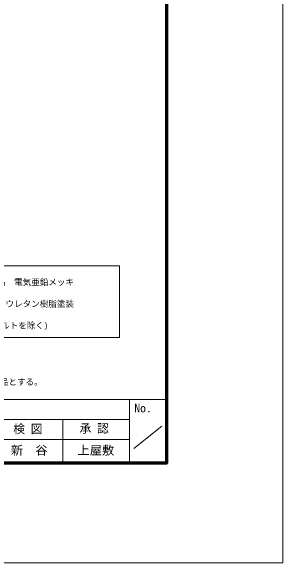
# Model space of a CAD drawing. Units: millimetres at full size, sheet at 1:40, with parts at other scales. Extents: x -800 to 17600, y -600 to 12480.
# Drawn here: x 14334 to 17600, y -600 to 6031 of the extents above; entities that cross this region are included whole.
import ezdxf
from ezdxf.enums import TextEntityAlignment as Align

# ---------------------------------------------------------------- set-up
doc = ezdxf.new("R2010")
doc.units = ezdxf.units.MM
doc.header["$LTSCALE"] = 40
doc.layers.add('D-BGD-TXT', color=7, linetype='Continuous')
doc.layers.add('D-DOC', color=7, linetype='Continuous')
for name, color, linetype, lineweight in [('D-STR-TXT', 7, 'Continuous', 13), ('D-TTL', 7, 'Continuous', 70), ('D-TTL-FRAM', 7, 'Continuous', 13), ('D-TTL-TXT', 7, 'Continuous', 13), ('V-nasSTD', 5, 'Continuous', 13)]:
    doc.layers.add(name, color=color, linetype=linetype, lineweight=lineweight)
doc.styles.add('ＭＳ ゴシック', font='')
doc.styles.get('ＭＳ ゴシック').set_extended_font_data('MS Gothic')

msp = doc.modelspace()

# ---------------------------------------------------------------- linework, layer by layer
at = {"layer": 'D-TTL'}
msp.add_lwpolyline([(600, 600), (600, 11280), (16200, 11280), (16200, 600)], close=True, dxfattribs=at)
at = {"layer": 'D-TTL-FRAM'}
for p, q in [((600, 1364.88), (16200, 1364.88)), ((15758.45, 1364.88), (15758.45, 600)), ((13358.45, 1124.88), (15758.45, 1124.88)), ((14958.45, 1124.88), (14958.45, 600)), ((15810.65, 773.88), (16146.65, 1042.68)), ((15758.45, 884.88), (13358.45, 884.88))]:
    msp.add_line(p, q, dxfattribs=at)
at = {"layer": 'D-TTL-FRAM', "color": 2}
msp.add_lwpolyline([(13107.53, 2969.83), (15638.35, 2969.83), (15638.35, 2107.43), (13107.53, 2107.43)], close=True, dxfattribs=at)
at = {"layer": 'V-nasSTD'}
msp.add_lwpolyline([(-800, -600), (-800, 12480), (17600, 12480), (17600, -600)], close=True, dxfattribs=at)

# ---------------------------------------------------------------- texts
at = {"layer": 'D-BGD-TXT', "style": 'ＭＳ ゴシック', "width": 1.05}
for s, p in [('新\u3000谷', (14332.58, 670.91)), ('上屋敷', (15132.58, 670.91))]:
    msp.add_text(s, height=102.6, dxfattribs=at).set_placement(p, align=Align.BOTTOM_LEFT)
at = {"layer": 'D-DOC', "style": 'ＭＳ ゴシック'}
for s, p in [('鋼\u3000\u3000材\u3000ＪＩＳ規格品\u3000電気亜鉛メッキ', (13139.83, 2810.29)), ('塗\u3000\u3000装\u3000鋼材部\u3000ポリウレタン樹脂塗装', (13139.83, 2549.35)), ('\u3000\u3000\u3000\u3000\u3000(アンカーボルトを除く)', (13139.83, 2288.4))]:
    msp.add_text(s, height=73.31, dxfattribs=at).set_placement(p, align=Align.TOP_LEFT)
at = {"layer": 'D-STR-TXT', "style": 'ＭＳ ゴシック'}
msp.add_text('※本製品は、（社）日本公園施設業協会\u3000ＳＰ・ＳＰＬ表示認定企業の製品とする。', height=73.31, dxfattribs=at).set_placement((10814.03, 1515.26), align=Align.BOTTOM_LEFT)
at = {"layer": 'D-TTL-TXT', "style": 'ＭＳ ゴシック'}
for s, p in [('No.', (15815.27, 1178.62)), ('検 図', (14361.81, 927.56)), ('承 認', (15158.27, 933.56))]:
    msp.add_text(s, height=102.6, dxfattribs=at).set_placement(p, align=Align.BOTTOM_LEFT)

doc.saveas('drawing.dxf')
